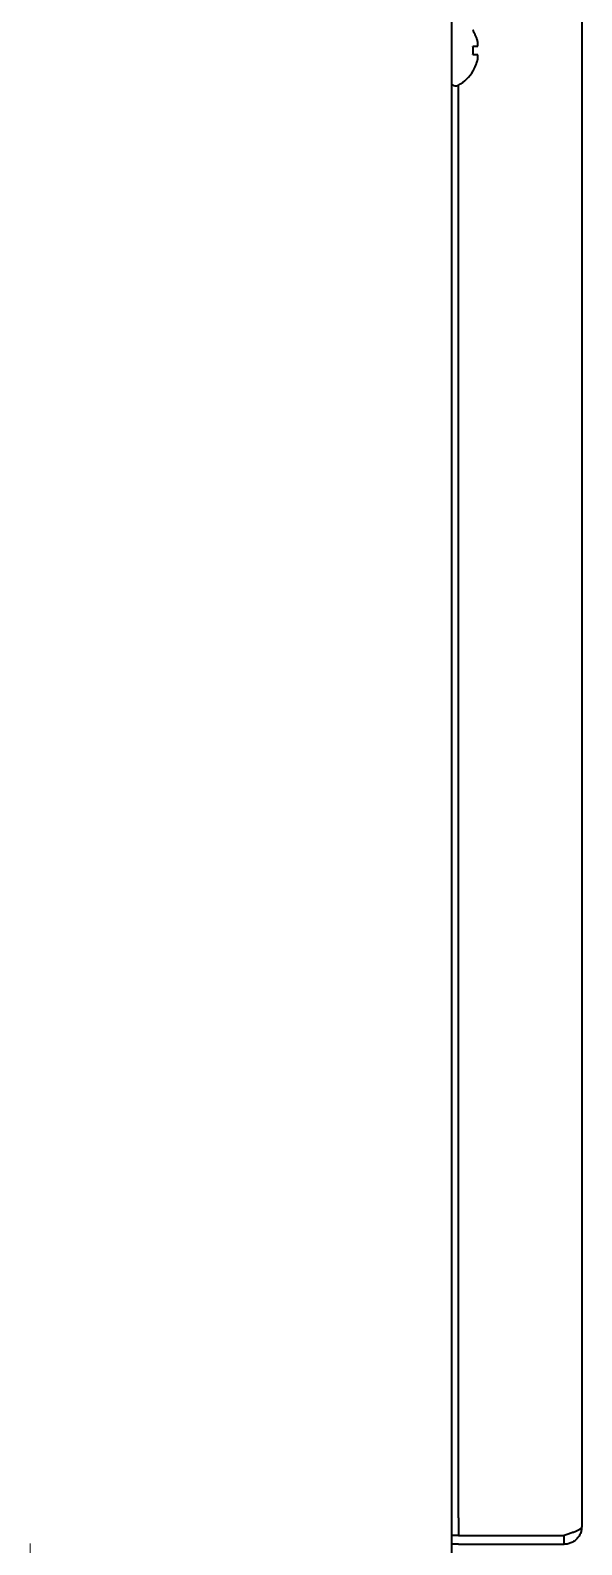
# Model space of a CAD drawing. Extents: x 5997 to 10491, y -672 to 3388.
# Drawn here: x 8027 to 8089.7, y 1393.1 to 1565.1 of the extents above; entities that cross this region are included whole.
import ezdxf

# ---------------------------------------------------------------- set-up
doc = ezdxf.new("R2010")
doc.units = 0
doc.header["$LTSCALE"] = 5
doc.layers.get('0').update_dxf_attribs({"linetype": 'CONTINUOUS', "lineweight": 0})
doc.layers.add('1', color=7, linetype='CONTINUOUS', true_color=0xffffff)

msp = doc.modelspace()

# ---------------------------------------------------------------- linework, layer by layer
at = {"color": 1}
msp.add_line((8027.05, 1393.23), (8027.05, 1293.23), dxfattribs=at)
at = {"layer": '1', "color": 7, "linetype": 'Continuous', "lineweight": 35}
for p, q in [((8089.67, 2086.33), (8089.67, 1395.13)), ((8074.87, 2070.96), (8074.87, 1373.93)), ((8077.32, 1565.08), (8077.35, 1565.08)), ((8077.35, 1560.48), (8077.32, 1560.48)), ((8075.27, 1558.78), (8075.47, 1558.78)), ((8075.67, 1396.13), (8075.67, 1558.83)), ((8075.67, 1396.13), (8075.67, 1394.13)), ((8075.67, 1394.13), (8074.87, 1394.13)), ((8075.67, 1394.13), (8076.67, 1394.13)), ((8076.67, 1394.13), (8087.67, 1394.13)), ((8087.67, 1393.13), (8087.67, 1394.13)), ((8075.67, 1393.13), (8074.87, 1393.13)), ((8075.67, 1393.13), (8087.67, 1393.13))]:
    msp.add_line(p, q, dxfattribs=at)
for centre, radius, start, end in [((8073.57, 1562.78), 3.78, 0.0035, 7.6041), ((8073.57, 1562.78), 3.78, 352.3959, 359.9965), ((8073.25, 1562.98), 4.8, 300.3012, 328.4186), ((8075.27, 1559.18), 0.4, 180, 270), ((8075.47, 1559.18), 0.4, 270, 300.3012)]:
    msp.add_arc(centre, radius, start, end, dxfattribs=at)
for points in [[(8077.87, 1563.78), (8077.85, 1563.83), (8077.83, 1563.94), (8077.77, 1564.1), (8077.72, 1564.26), (8077.66, 1564.41), (8077.59, 1564.57), (8077.52, 1564.72), (8077.43, 1564.89), (8077.36, 1565.01), (8077.32, 1565.08)], [(8077.87, 1563.28), (8077.87, 1563.3), (8077.88, 1563.35), (8077.88, 1563.42), (8077.88, 1563.49), (8077.88, 1563.56), (8077.88, 1563.63), (8077.88, 1563.7), (8077.87, 1563.75), (8077.87, 1563.78)], [(8077.87, 1562.28), (8077.85, 1562.28), (8077.83, 1562.28), (8077.77, 1562.28), (8077.72, 1562.28), (8077.66, 1562.28), (8077.59, 1562.28), (8077.52, 1562.28), (8077.43, 1562.28), (8077.36, 1562.28), (8077.32, 1562.28)], [(8077.87, 1561.78), (8077.87, 1561.8), (8077.88, 1561.85), (8077.88, 1561.93), (8077.88, 1562), (8077.88, 1562.07), (8077.88, 1562.14), (8077.88, 1562.21), (8077.87, 1562.25), (8077.87, 1562.28)], [(8089.67, 1395.13), (8089.67, 1395.05), (8089.66, 1394.9), (8089.63, 1394.68), (8089.56, 1394.46), (8089.48, 1394.26), (8089.37, 1394.06), (8089.24, 1393.88), (8089.09, 1393.71), (8088.92, 1393.56), (8088.74, 1393.43), (8088.54, 1393.32), (8088.34, 1393.23), (8088.12, 1393.17), (8087.9, 1393.13), (8087.75, 1393.13), (8087.67, 1393.13)], [(8089.67, 1395.13), (8089.67, 1395.1), (8089.66, 1395.05), (8089.63, 1394.98), (8089.56, 1394.91), (8089.48, 1394.84), (8089.37, 1394.77), (8089.24, 1394.7), (8089.09, 1394.63), (8088.92, 1394.55), (8088.74, 1394.48), (8088.54, 1394.41), (8088.34, 1394.34), (8088.12, 1394.27), (8087.9, 1394.2), (8087.75, 1394.15), (8087.67, 1394.13)]]:
    msp.add_open_spline(points, degree=3, dxfattribs=at)
for points in [[(8077.32, 1563.28), (8077.44, 1563.28), (8077.55, 1563.28), (8077.69, 1563.28), (8077.73, 1563.28), (8077.81, 1563.28), (8077.84, 1563.28), (8077.87, 1563.28)], [(8077.32, 1560.48), (8077.44, 1560.68), (8077.55, 1560.89), (8077.69, 1561.21), (8077.73, 1561.32), (8077.81, 1561.55), (8077.84, 1561.66), (8077.87, 1561.78)]]:
    msp.add_open_spline(points, degree=3, knots=[0, 0, 0, 0, 0.5, 0.5, 0.75, 0.75, 1, 1, 1, 1], dxfattribs=at)

doc.saveas('drawing.dxf')
